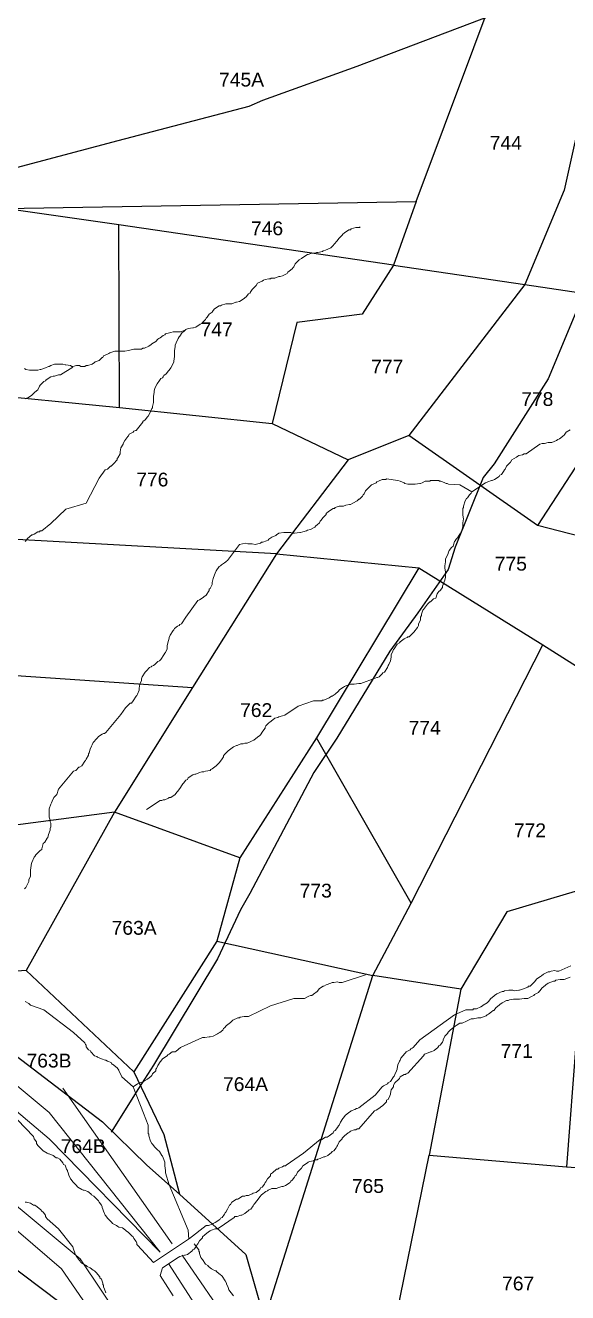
# Model space of a CAD drawing. Header units: inches. Extents: x -72 to 3350, y -615 to 1801.
# Drawn here: x 694.7 to 830.6, y -59.2 to 258.2 of the extents above; entities that cross this region are included whole.
import ezdxf
from ezdxf.enums import TextEntityAlignment as Align

# ---------------------------------------------------------------- set-up
doc = ezdxf.new("R2010")
doc.units = ezdxf.units.IN
doc.header["$LTSCALE"] = 15
doc.header["$MEASUREMENT"] = 0
for name, color, linetype in [('PLOT', 255, 'Continuous'), ('PLOT NO', 7, 'Continuous'), ('ROAD', 50, 'Continuous'), ('STREAM', 130, 'Continuous')]:
    doc.layers.add(name, color=color, linetype=linetype)
doc.styles.get("Standard").update_dxf_attribs({"font": 'arial.ttf'})

msp = doc.modelspace()

# ---------------------------------------------------------------- linework, layer by layer
at = {"layer": 'PLOT', "color": 0}
for points in [[(689.45, 212.37), (792.59, 214.1), (814.16, 271.73), (827.55, 270.76)], [(840.08, 263.46), (829.66, 216.95), (819.85, 193.3), (790.82, 155.51), (775.59, 149.38)], [(878.83, 242.66), (874.07, 229.63), (858.61, 187.54), (823, 132.96), (790.82, 155.51)], [(792.59, 214.1), (786.93, 198.17), (718.12, 208.25), (689.45, 212.37)], [(644.89, 169.85), (680.87, 166.19), (718.32, 162.53), (718.12, 208.25)], [(239.45, 202.3), (263.55, 203), (298.07, 204.28), (351.18, 205.9), (408.01, 201.51), (442.91, 195.49), (464.86, 187.02), (480.43, 178.11), (495.06, 168.88), (529.35, 138.11), (551.29, 120.4), (573.13, 102.47), (582.48, 94.31), (599.31, 77.62), (628.72, 52.09), (656.11, 28.3), (687.69, 3.67), (714, -16.39), (725.09, -27.23), (733.35, -34.54), (749.93, -49.64), (754.62, -65.87)], [(786.93, 198.17), (779.11, 185.86), (762.69, 183.79), (756.5, 158.48), (775.59, 149.38), (757.61, 125.84), (736.58, 92.38), (717.07, 61.16), (694.93, 21.5), (679.4, 20.44), (659.71, 30.81), (655.68, 32.84), (640.28, 53.16), (633.19, 62.84), (605.02, 82.41), (582.48, 94.31)], [(786.93, 198.17), (819.85, 193.3)], [(819.85, 193.3), (858.61, 187.54)], [(885.56, 183.32), (860.93, 123.23), (823, 132.96)], [(757.61, 125.84), (691.08, 129.56), (680.87, 166.19)], [(718.32, 162.53), (756.5, 158.48)], [(266.18, 155.52), (350.01, 159.72), (386.96, 161.47), (418.96, 159.59), (445.28, 151.37), (493.18, 114.62), (522.11, 88.37), (601.43, 21.26), (670.33, -36.8), (703.38, -61.6)], [(757.61, 125.84), (793.27, 122.37), (824.37, 103.06)], [(793.27, 122.37), (767.63, 79.77), (748.42, 49.72), (717.07, 61.16)], [(754.62, -65.87), (781.78, 20.3), (791.35, 38.34), (824.37, 103.06), (850.97, 86.25), (836.38, 42.48), (860.09, 38.28)], [(607.63, 101.15), (736.58, 92.38)], [(791.35, 38.34), (767.63, 79.77)], [(717.07, 61.16), (673.01, 55.42), (640.28, 53.16)], [(748.42, 49.72), (742.7, 28.86), (721.9, -3.83), (694.93, 21.5)], [(836.38, 42.48), (815.33, 36.22), (803.83, 16.84), (795.89, -24.77)], [(836.38, 42.48), (832.68, 4.08), (830.28, -27.68)], [(742.7, 28.86), (781.78, 20.3)], [(803.83, 16.84), (781.78, 20.3)], [(721.9, -3.83), (729.43, -19.57), (733.35, -34.54)], [(784.21, -82.11), (795.89, -24.77), (830.28, -27.68), (845.69, -28.71)]]:
    msp.add_lwpolyline(points, dxfattribs=at)
at = {"layer": 'ROAD'}
for points in [[(829.71, 269.26), (811.47, 260.7), (777.71, 247.96), (754.14, 239.45), (750.7, 237.92), (717.88, 229.28), (682.9, 220.04), (659.83, 214.11), (646.32, 209.76), (619.69, 207.98), (599.39, 208.15), (595.28, 208.15), (587.67, 212.25), (582.54, 212.91), (565.84, 215.98), (542.46, 217.15), (508.25, 218.69), (500.93, 213.71), (466.86, 213.29)], [(855.66, 256.01), (847.92, 232.49), (840.27, 207.73), (835.13, 192.33), (825.71, 169.7), (812.16, 148.42), (809.39, 144.97), (802.4, 127.55), (800.63, 121.92), (793.05, 111.13), (785.99, 101.47), (772.78, 79.68), (766.98, 71.11), (750.91, 40.81), (748.56, 36.7), (742.83, 24.4), (726.84, -2.19), (723.06, -8.07), (716.16, -18.99)]]:
    msp.add_lwpolyline(points, dxfattribs=at)
at = {"layer": 'STREAM', "color": 4, "lineweight": 0}
for points in [[(778.6, 207.8), (778.41, 207.61), (778.03, 207.61), (777.84, 207.61), (777.47, 207.61), (776.33, 207.23), (776.14, 207.04), (775.76, 207.04), (774.63, 206.29), (774.25, 205.91), (774.06, 205.72), (773.3, 204.96), (772.74, 204.21), (772.55, 204.02), (772.36, 203.64), (771.6, 202.88), (771.41, 202.69), (771.22, 202.51), (769.9, 201.94), (769.33, 201.75), (769.14, 201.56), (768.01, 201.37), (767.63, 201.37), (767.25, 201.18), (766.88, 201.18), (766.5, 201.18), (765.55, 200.8), (765.36, 200.8), (764.98, 200.61), (763.85, 199.86), (763.28, 199.48), (763.09, 199.29), (762.34, 198.53), (761.96, 197.78), (761.77, 197.59), (761.58, 197.21), (760.82, 196.64), (760.45, 196.45), (760.26, 196.08), (759.12, 195.51), (758.55, 195.32), (758.18, 195.32), (757.23, 194.94), (756.66, 194.94), (756.28, 194.94), (756.1, 194.75), (755.72, 194.75), (754.77, 194.56), (754.39, 194.37), (754.02, 194.18), (752.88, 193.62), (752.5, 193.05), (752.31, 192.86), (751.56, 192.1), (750.99, 191.35), (750.99, 191.16), (750.61, 190.97), (750.04, 190.21), (749.67, 190.02), (749.48, 189.84), (748.34, 189.08), (747.59, 188.89), (747.4, 188.89), (746.45, 188.51), (745.88, 188.51), (745.51, 188.51), (745.32, 188.51), (744.94, 188.51), (743.8, 188.13), (743.61, 187.94), (743.24, 187.94), (742.1, 187.19), (741.72, 186.81), (741.53, 186.43), (740.78, 185.86), (740.21, 185.11), (740.02, 184.92), (739.83, 184.54), (739.08, 183.78), (738.89, 183.59), (738.51, 183.41), (737.37, 182.65), (736.81, 182.46), (736.62, 182.46), (735.48, 182.27), (734.92, 182.08), (734.73, 181.89), (733.59, 181.51), (733.02, 181.51), (732.08, 181.51), (731.7, 181.51), (731.13, 181.33), (729.81, 180.95), (729.62, 180.76), (729.24, 180.57), (728.49, 180), (728.11, 179.81), (727.92, 179.62), (727.35, 179.06), (726.41, 178.49), (726.22, 178.3), (725.65, 177.92), (724.51, 177.35), (724.14, 177.35), (723.76, 177.17), (722.81, 177.17), (722.43, 177.17), (722.25, 177.17), (721.87, 177.17), (720.54, 176.79), (719.6, 176.6), (719.03, 176.6), (718.09, 176.6), (717.9, 176.6), (717.14, 176.6), (715.82, 176.22), (715.63, 176.03), (715.25, 175.84), (714.3, 175.46), (714.11, 175.08), (713.92, 175.08), (713.17, 174.33), (712.22, 173.95), (712.03, 173.76), (711.47, 173.38), (710.33, 173), (709.95, 173), (709.58, 172.82), (708.63, 172.82), (708.25, 173), (707.87, 173), (707.5, 173), (706.55, 172.82), (706.36, 172.82), (705.98, 173), (704.85, 173.19), (704.66, 173.19), (704.09, 173.38), (702.77, 173.38), (702.39, 173.38), (702.01, 173.38), (701.07, 173), (700.69, 172.82), (700.5, 172.82), (699.74, 172.44), (698.61, 172.06), (698.42, 172.06), (697.85, 171.87), (696.53, 171.87), (696.15, 171.87), (695.77, 171.87), (694.82, 172.06), (694.45, 172.25)], [(734.73, 181.89), (734.54, 181.7), (734.35, 181.51), (733.97, 181.33), (733.4, 180.38), (733.21, 180.19), (733.02, 179.81), (732.46, 178.68), (732.27, 178.11), (732.27, 177.73), (732.08, 176.79), (732.08, 175.84), (732.08, 175.65), (732.08, 175.27), (731.89, 174.14), (731.89, 173.95), (731.7, 173.57), (731.13, 172.44), (730.76, 171.87), (730.57, 171.68), (730, 170.92), (729.43, 170.55), (729.24, 170.17), (729.05, 169.98), (728.68, 169.79), (728.11, 169.03), (727.92, 168.66), (727.73, 168.47), (727.16, 167.33), (726.97, 166.58), (726.97, 166.39), (726.78, 165.25), (726.78, 164.49), (726.78, 164.12), (726.78, 163.74), (726.59, 162.79), (726.59, 162.41), (726.41, 162.23), (725.84, 160.9), (725.46, 160.33), (725.27, 160.15), (724.7, 159.39), (724.14, 159.01), (724.14, 158.82), (722.43, 156.74), (722.25, 156.74), (721.87, 156.55), (721.68, 156.36), (720.73, 155.8), (720.54, 155.42), (720.35, 155.23), (719.6, 154.28), (719.22, 153.53), (719.22, 153.34), (718.65, 152.39), (718.46, 151.45), (718.46, 151.26), (718.46, 150.88), (717.9, 149.93), (717.71, 149.74), (717.71, 149.37), (716.76, 148.42), (716.19, 147.85), (716, 147.85), (715.25, 147.1), (714.68, 146.91), (713.17, 144.83), (709.95, 138.59), (704.85, 137.07), (701.07, 133.48), (698.8, 131.59), (698.42, 131.59), (698.23, 131.4), (697.85, 131.4), (696.9, 130.83), (696.53, 130.64), (696.34, 130.64), (695.2, 129.7), (694.82, 129.13), (694.64, 128.94)], [(257.42, 172.82), (351.97, 177.17), (401.52, 174.14), (449.55, 162.79), (557.34, 77.13), (678.37, -25.75), (708.44, -50.71), (734.92, -90.23), (795.24, -206.91), (848.95, -311.11)], [(845.17, -313.19), (804.7, -234.33), (762.15, -151.13), (732.08, -94.39), (703.71, -53.17), (618.05, 20.39), (521.41, 101.33), (459.76, 150.12), (447.66, 159.58), (403.22, 169.98), (337.22, 172.82), (259.5, 169.03)], [(706.55, 172.63), (703.52, 170.74), (702.96, 170.74), (702.01, 170.36), (701.63, 170.36), (701.07, 170.17), (699.93, 169.41), (699.74, 169.22), (699.36, 169.03), (698.61, 168.28), (698.42, 168.09), (698.23, 167.9), (697.85, 166.95), (697.09, 166.39), (696.9, 166.2), (696.34, 165.63), (695.2, 164.87), (695.01, 164.87), (694.64, 164.68)], [(831.17, 156.93), (830.23, 156.36), (829.66, 155.61), (829.47, 155.42), (829.28, 155.23), (828.52, 154.66), (828.15, 154.47), (827.77, 154.28), (826.63, 153.72), (825.88, 153.72), (825.69, 153.72), (824.74, 153.53), (824.17, 153.53), (823.61, 153.34), (820.2, 150.88), (819.83, 150.88), (819.64, 150.88), (819.26, 150.69), (818.31, 150.5), (818.12, 150.31), (817.75, 150.12), (816.61, 149.37), (816.23, 148.8), (816.04, 148.61), (815.29, 147.85), (814.91, 147.1), (814.72, 146.91), (814.53, 146.53), (813.96, 145.77), (813.58, 145.58), (813.4, 145.21), (812.26, 144.45), (811.69, 144.26), (811.5, 144.26), (810.56, 143.88), (809.99, 143.69), (806.59, 141.42), (806.4, 141.05), (806.02, 140.67), (805.45, 139.91), (805.26, 139.72), (804.89, 139.15), (804.51, 137.83), (804.51, 137.45), (804.32, 137.26), (804.32, 136.13), (804.32, 135.75), (804.32, 135.56), (804.51, 134.62), (804.32, 133.67), (804.32, 133.29), (804.32, 132.72), (803.94, 131.4), (803.75, 131.02), (803.56, 130.83), (802.99, 129.89), (802.81, 129.7), (802.62, 129.51), (802.43, 129.13), (802.24, 128.94), (801.86, 127.81), (801.48, 127.43), (800.91, 126.67), (800.73, 126.29), (800.54, 125.73), (799.97, 124.59), (799.97, 124.21), (799.97, 123.84), (799.78, 122.89), (799.78, 122.51), (799.78, 122.32), (799.97, 121.38), (799.97, 120.24), (799.97, 120.05), (799.78, 119.3), (799.4, 118.16), (799.21, 117.79), (799.21, 117.41), (798.65, 116.65), (798.27, 116.46), (798.08, 116.08), (797.89, 115.89), (797.51, 114.76), (796.94, 114.57), (796.19, 113.81), (796, 113.81), (795.43, 113.25), (794.67, 112.3), (794.48, 111.92), (794.3, 111.73), (793.92, 110.79), (793.92, 110.41), (793.73, 110.03), (793.73, 109.28), (793.16, 108.33), (793.16, 107.95), (792.97, 107.38), (792.03, 106.25), (791.84, 106.06), (791.65, 105.87), (790.89, 105.11), (790.51, 105.11), (790.32, 104.93), (789.95, 104.74), (789.57, 104.55), (788.62, 103.79), (788.43, 103.6), (787.87, 103.22), (787.11, 102.09), (786.92, 101.9), (786.73, 101.52), (786.35, 100.58), (786.35, 100.39), (786.35, 100.01), (786.16, 99.06), (785.79, 98.12), (785.6, 97.93), (785.41, 97.36), (784.65, 96.23), (784.27, 96.04), (784.08, 95.85), (783.33, 95.09), (782.95, 94.9), (782.76, 94.9), (782.38, 94.71), (778.79, 93.39), (778.22, 93.39), (777.09, 93.2), (776.9, 93.2), (776.14, 93.2), (775.01, 92.82), (774.63, 92.63), (774.44, 92.44), (773.49, 91.88), (773.3, 91.69), (773.12, 91.5), (772.36, 90.74), (771.6, 90.18), (771.41, 90.18), (770.85, 89.8), (769.52, 89.23), (769.14, 89.23), (768.96, 89.04), (767.82, 89.04), (767.44, 89.04), (767.25, 89.04), (766.88, 89.04), (763.09, 87.72), (759.69, 85.45), (759.12, 85.26), (758.18, 85.07), (757.99, 84.88), (757.23, 84.69), (756.28, 83.93), (755.91, 83.75), (755.72, 83.56), (754.96, 82.8), (754.77, 82.42), (754.77, 82.23), (754.2, 81.48), (753.64, 80.53), (753.45, 80.34), (752.88, 79.96), (751.94, 79.21), (751.56, 79.02), (751.18, 78.83), (750.23, 78.45), (749.86, 78.45), (749.67, 78.45), (749.29, 78.26), (748.72, 78.26), (747.78, 77.88), (747.59, 77.88), (746.83, 77.51), (745.88, 76.75), (745.51, 76.56), (745.32, 76.37), (744.56, 75.61), (744.37, 75.24), (744.37, 75.05), (743.8, 74.29), (743.24, 73.53), (743.05, 73.34), (742.48, 72.78), (741.53, 72.02), (741.16, 71.83), (740.97, 71.64), (739.83, 71.45), (739.45, 71.26), (739.27, 71.26), (738.89, 71.26), (738.32, 71.08), (737.37, 70.7), (737.19, 70.7), (736.62, 70.51), (735.48, 69.75), (735.29, 69.37), (734.92, 69.18), (734.35, 68.43), (734.16, 68.24), (733.97, 68.05), (733.4, 67.1), (732.84, 66.35), (732.65, 66.16), (732.27, 65.59), (731.13, 64.83), (730.76, 64.83), (730.57, 64.65), (729.62, 64.27), (729.24, 64.27), (728.86, 64.08), (728.49, 64.08), (725.08, 61.81)], [(694.45, 41.95), (694.82, 42.33), (695.39, 43.47), (695.58, 43.84), (695.58, 44.22), (695.96, 45.17), (695.96, 45.55), (695.96, 45.73), (695.96, 46.68), (696.15, 47.82), (696.15, 48), (696.34, 48.57), (696.9, 49.9), (697.09, 50.08), (697.28, 50.46), (698.04, 51.22), (698.23, 51.41), (698.42, 51.6), (698.8, 51.79), (698.8, 51.98), (699.17, 53.3), (699.55, 53.68), (700.12, 54.62), (700.31, 54.81), (700.5, 55.57), (700.88, 56.7), (700.88, 57.08), (701.07, 57.46), (701.07, 58.41), (700.88, 58.78), (700.88, 59.16), (700.69, 59.92), (700.69, 61.05), (700.69, 61.24), (700.69, 62), (701.07, 63.13), (701.25, 63.51), (701.44, 63.89), (701.82, 64.83), (702.01, 65.02), (702.2, 65.21), (702.58, 65.59), (702.96, 66.91), (706.74, 71.45), (707.31, 71.64), (708.06, 72.4), (708.25, 72.4), (708.82, 72.78), (709.58, 73.91), (709.76, 74.1), (709.95, 74.48), (710.52, 75.42), (710.52, 75.8), (710.71, 75.99), (710.9, 76.94), (711.28, 77.69), (711.47, 78.07), (711.66, 78.64), (712.6, 79.59), (712.79, 79.77), (712.98, 80.15), (713.92, 80.72), (714.3, 80.91), (714.49, 80.91), (714.87, 81.1), (718.65, 85.64), (719.79, 87.34), (720.17, 87.72), (720.92, 88.47), (721.3, 88.47), (721.68, 89.04), (722.43, 90.18), (722.62, 90.36), (722.81, 90.74), (723.19, 91.69), (723.19, 92.07), (723.19, 92.26), (723.38, 93.2), (723.76, 94.15), (723.76, 94.52), (723.95, 95.09), (724.7, 96.23), (724.89, 96.42), (725.08, 96.6), (725.84, 97.36), (726.22, 97.55), (726.41, 97.74), (726.78, 97.93), (727.16, 98.12), (727.92, 98.87), (728.3, 99.06), (728.68, 99.44), (729.43, 100.58), (729.62, 100.95), (729.81, 101.14), (730.19, 102.09), (730.19, 102.47), (730.19, 102.85), (730.38, 103.6), (730.76, 104.74), (730.76, 104.93), (730.94, 105.49), (731.7, 106.63), (731.89, 106.82), (732.08, 107.2), (732.84, 107.76), (733.21, 107.95), (733.4, 108.14), (733.78, 108.33), (734.92, 110.03), (737.94, 114.19), (738.32, 114.38), (739.27, 114.95), (739.45, 115.14), (740.02, 115.52), (740.78, 116.65), (740.78, 117.03), (740.97, 117.22), (741.53, 118.16), (741.53, 118.54), (741.53, 118.73), (741.72, 119.68), (742.1, 120.62), (742.29, 121), (742.48, 121.57), (743.24, 122.7), (743.61, 122.89), (743.8, 123.08), (744.56, 123.65), (744.94, 123.84), (745.13, 124.03), (745.32, 124.21), (748.34, 128.19), (749.86, 128.56), (750.42, 128.38), (751.37, 128.38), (751.56, 128.38), (752.31, 128.19), (753.64, 128.56), (753.83, 128.75), (754.2, 128.75), (755.15, 129.13), (755.53, 129.32), (755.72, 129.51), (756.47, 130.08), (757.42, 130.46), (757.61, 130.64), (758.18, 131.02), (759.5, 131.21), (759.88, 131.21), (760.07, 131.21), (761.2, 131.21), (761.58, 131.02), (761.77, 131.02), (762.15, 131.02), (763.47, 131.21), (763.66, 131.21), (764.23, 131.4), (765.17, 131.59), (765.36, 131.78), (766.12, 131.97), (767.25, 132.54), (767.44, 132.91), (767.82, 133.1), (768.39, 133.67), (768.58, 134.05), (768.77, 134.24), (769.33, 134.99), (770.09, 135.75), (770.09, 135.94), (770.66, 136.51), (771.79, 137.26), (772.17, 137.26), (772.36, 137.45), (773.3, 137.83), (773.68, 137.83), (774.06, 137.83), (774.44, 137.83), (775.01, 138.02), (775.95, 138.21), (776.14, 138.21), (776.71, 138.59), (777.84, 139.15), (778.22, 139.53), (778.41, 139.53), (779.17, 140.29), (779.36, 140.67), (779.55, 140.86), (779.92, 141.61), (780.68, 142.37), (780.87, 142.56), (781.44, 143.13), (782.57, 143.69), (782.76, 143.88), (783.14, 144.07), (784.08, 144.45), (784.46, 144.45), (784.65, 144.45), (785.03, 144.45), (785.22, 144.64), (788.06, 144.26), (788.62, 144.07), (789.57, 143.69), (789.76, 143.5), (790.51, 143.31), (791.84, 143.31), (792.22, 143.31), (792.4, 143.31), (793.54, 143.5), (793.73, 143.5), (794.11, 143.69), (794.86, 144.07), (796, 144.07), (796.19, 144.26), (796.94, 144.26), (798.27, 144.26), (798.46, 144.07), (798.83, 144.07), (799.78, 143.69), (800.16, 143.5), (800.35, 143.5), (800.73, 143.31), (803.56, 143.13), (806.59, 141.42)], [(636.01, 39.68), (700.69, -14.02), (728.49, -49.01), (700.69, -20.64), (688.02, -10.05), (633.36, 36.09)], [(692.74, -15.91), (696.72, -20.07), (696.9, -20.64), (697.47, -21.4), (697.47, -21.78), (697.85, -22.34), (698.8, -23.29), (698.99, -23.48), (699.17, -23.67), (700.12, -24.24), (700.5, -24.42), (700.69, -24.42), (701.63, -24.8), (702.39, -25.37), (702.77, -25.37), (703.33, -25.75), (704.09, -26.69), (704.28, -27.07), (704.66, -27.26), (705.04, -28.21), (705.23, -28.58), (705.23, -28.77), (705.41, -29.15), (705.6, -29.72), (705.98, -30.66), (706.17, -30.85), (706.55, -31.42), (707.5, -32.37), (707.68, -32.56), (707.87, -32.75), (708.82, -33.31), (709.2, -33.5), (709.39, -33.5), (710.33, -33.88), (711.09, -34.45), (711.28, -34.64), (711.84, -35.01), (712.79, -35.96), (712.98, -36.15), (713.17, -36.53), (713.74, -37.28), (713.92, -37.66), (713.92, -37.85), (714.11, -38.23), (714.3, -38.8), (714.68, -39.74), (714.87, -39.93), (715.25, -40.5), (716.19, -41.44), (716.38, -41.63), (716.57, -41.82), (717.52, -42.39), (717.9, -42.58), (718.09, -42.77), (719.03, -42.96), (719.79, -43.52), (719.98, -43.71), (720.54, -44.09), (721.49, -45.04), (721.68, -45.23), (721.87, -45.6), (722.43, -46.36), (722.62, -46.74), (722.62, -47.12), (722.81, -47.31), (726.78, -51.66), (735.86, -45.6), (740.02, -42.39), (740.59, -42.39), (741.53, -42.01), (741.72, -41.82), (742.29, -41.63), (743.43, -40.88), (743.61, -40.5), (743.99, -40.31), (744.56, -39.55), (744.75, -39.17), (744.94, -38.99), (745.32, -38.23), (745.88, -37.28), (746.07, -37.09), (746.45, -36.53), (747.59, -35.77), (747.96, -35.77), (748.15, -35.58), (749.1, -35.01), (749.48, -35.01), (749.67, -35.01), (750.04, -34.83), (750.61, -34.83), (751.56, -34.45), (751.75, -34.26), (752.5, -34.07), (753.45, -33.31), (753.64, -32.93), (754.02, -32.75), (754.58, -31.99), (754.77, -31.61), (754.96, -31.42), (755.34, -30.66), (756.1, -29.91), (756.1, -29.53), (756.66, -29.15), (757.61, -28.21), (757.99, -28.21), (758.18, -28.02), (759.12, -27.64), (759.5, -27.45), (759.88, -27.45), (760.07, -27.26), (764.42, -24.24), (768.58, -20.83), (768.96, -20.83), (769.9, -20.26), (770.28, -20.26), (770.85, -19.89), (771.79, -19.13), (771.98, -18.75), (772.36, -18.56), (772.93, -17.81), (773.12, -17.43), (773.3, -17.24), (773.68, -16.48), (774.25, -15.54), (774.44, -15.35), (774.82, -14.78), (775.76, -14.02), (776.14, -13.83), (776.33, -13.65), (777.28, -13.27), (777.65, -13.08), (777.84, -13.08), (778.22, -12.89), (782.38, -9.67), (784.08, -7.59), (784.46, -7.4), (785.41, -6.84), (785.6, -6.65), (786.16, -6.27), (786.92, -5.14), (787.11, -4.95), (787.3, -4.57), (787.68, -3.62), (787.87, -3.24), (787.87, -3.06), (788.06, -2.11), (788.43, -1.16), (788.62, -0.97), (788.81, -0.41), (789.76, 0.73), (789.95, 0.92), (790.14, 1.11), (791.08, 1.67), (791.27, 1.86), (791.65, 2.05), (791.84, 2.24), (793.54, 4.13), (802.24, 10.37), (805.07, 11.7), (805.64, 11.7), (806.78, 11.7), (806.97, 11.88), (807.72, 11.88), (808.86, 12.45), (809.24, 12.64), (809.42, 12.83), (810.37, 13.4), (810.56, 13.59), (810.75, 13.78), (811.32, 14.53), (812.07, 15.1), (812.26, 15.29), (812.83, 15.67), (814.15, 16.23), (814.53, 16.23), (814.72, 16.42), (815.85, 16.61), (816.04, 16.61), (816.42, 16.61), (816.8, 16.61), (817.37, 16.42), (818.31, 16.61), (818.5, 16.61), (819.26, 16.8), (820.58, 17.37), (820.77, 17.56), (821.15, 17.56), (821.91, 18.31), (822.09, 18.5), (822.28, 18.69), (822.85, 19.45), (823.8, 20.02), (823.99, 20.21), (824.55, 20.58), (825.69, 21.15), (826.07, 21.15), (826.44, 21.34), (827.39, 21.53), (827.77, 21.34), (827.96, 21.34), (828.34, 21.34), (831.36, 22.66)], [(694.64, 13.78), (695.58, 13.21), (695.96, 12.83), (699.36, 11.7), (706.74, 6.02), (709.58, 3.37), (709.76, 3), (709.95, 2.81), (709.95, 2.43), (710.52, 1.67), (710.9, 1.48), (711.09, 1.11), (712.03, 0.16), (712.6, -0.03), (712.79, -0.22), (713.74, -0.6), (714.68, -0.97), (714.87, -0.97), (715.25, -1.16), (716.19, -1.54), (716.38, -1.92), (716.57, -1.92), (717.71, -2.87), (718.09, -3.43), (718.09, -3.62), (718.65, -4.57), (718.84, -5.14), (721.68, -7.59), (722.81, -6.84), (723.38, -6.65), (724.33, -6.27), (724.51, -6.08), (725.27, -5.7), (726.22, -4.95), (726.41, -4.76), (726.59, -4.38), (727.35, -3.62), (727.35, -3.24), (727.54, -3.06), (727.92, -2.3), (728.49, -1.35), (728.68, -1.16), (729.05, -0.6), (730.19, 0.16), (730.38, 0.35), (730.76, 0.54), (731.51, 1.11), (731.89, 1.11), (732.27, 1.11), (732.46, 1.29), (733.59, 2.24), (739.08, 4.7), (739.64, 4.7), (740.78, 4.89), (740.97, 4.89), (741.72, 5.08), (742.86, 5.64), (743.05, 5.83), (743.43, 6.02), (744.18, 6.59), (744.37, 6.97), (744.56, 7.16), (745.13, 7.72), (746.07, 8.48), (746.26, 8.67), (746.64, 9.05), (747.96, 9.62), (748.34, 9.62), (748.53, 9.8), (749.48, 9.99), (749.86, 9.99), (750.23, 9.99), (750.61, 9.99), (756.1, 12.64), (761.96, 14.53), (762.53, 14.53), (763.66, 14.53), (763.85, 14.53), (764.61, 14.53), (765.74, 15.1), (766.12, 15.29), (766.5, 15.29), (767.25, 15.86), (767.44, 16.04), (767.82, 16.23), (768.39, 16.99), (769.33, 17.56), (769.52, 17.56), (770.09, 17.94), (771.22, 18.31), (771.6, 18.5), (771.98, 18.5), (772.93, 18.69), (773.3, 18.5), (773.68, 18.5), (774.06, 18.5), (779.92, 20.39)], [(731.7, -59.98), (730.38, -57.9), (728.49, -54.87), (729.05, -52.98), (733.02, -50.33), (733.4, -50.14), (734.54, -49.76), (734.73, -49.76), (735.29, -49.58), (736.43, -48.82), (736.62, -48.44), (737, -48.25), (737.56, -47.5), (737.75, -47.12), (737.94, -46.93), (738.32, -46.17), (739.08, -45.42), (739.08, -45.23), (739.64, -44.66), (740.59, -43.9), (740.97, -43.71), (741.35, -43.52), (742.29, -43.15), (742.67, -43.15), (742.86, -43.15), (743.24, -42.96), (747.02, -40.31), (747.21, -40.12), (747.78, -40.12), (748.72, -39.74), (748.91, -39.74), (749.67, -39.36), (750.61, -38.61), (750.8, -38.42), (751.18, -38.23), (751.75, -37.47), (751.94, -37.09), (752.12, -36.91), (752.69, -36.15), (753.26, -35.39), (753.45, -35.2), (753.83, -34.64), (754.96, -33.88), (755.34, -33.69), (755.53, -33.5), (756.47, -33.12), (756.85, -33.12), (757.23, -33.12), (757.61, -33.12), (757.99, -32.93), (758.93, -32.56), (759.31, -32.56), (759.88, -32.37), (761.01, -31.61), (761.2, -31.23), (761.58, -31.04), (762.15, -30.29), (762.34, -29.91), (762.53, -29.72), (762.9, -28.96), (763.66, -28.21), (763.85, -28.02), (764.23, -27.45), (765.36, -26.69), (765.55, -26.5), (765.93, -26.32), (766.88, -26.13), (767.25, -25.94), (767.44, -25.94), (767.82, -25.94), (768.01, -25.75), (768.58, -25.56), (769.52, -25.18), (769.71, -25.18), (770.47, -24.8), (771.41, -24.05), (771.6, -23.86), (771.98, -23.67), (772.55, -22.91), (772.74, -22.53), (772.93, -22.34), (773.3, -21.4), (774.06, -20.64), (774.06, -20.45), (774.63, -19.89), (775.57, -19.13), (775.95, -18.94), (776.14, -18.75), (777.09, -18.37), (777.47, -18.37), (777.84, -18.18), (778.03, -18.18), (778.22, -18.18), (782.19, -13.65), (782.57, -13.46), (783.52, -12.89), (783.71, -12.7), (784.27, -12.32), (785.22, -11.38), (785.22, -11), (785.6, -10.81), (785.98, -9.86), (786.16, -9.48), (786.16, -9.3), (786.35, -8.35), (786.92, -7.59), (786.92, -7.22), (787.3, -6.65), (788.24, -5.7), (788.43, -5.51), (788.62, -5.14), (789.57, -4.57), (789.95, -4.57), (790.14, -4.38), (790.51, -4.19), (794.48, 0.16), (794.67, 0.54), (795.24, 0.73), (796.19, 1.11), (796.38, 1.11), (797.13, 1.48), (798.08, 2.24), (798.27, 2.62), (798.65, 2.81), (799.21, 3.56), (799.4, 3.94), (799.4, 4.13), (799.78, 5.08), (800.54, 5.83), (800.54, 6.02), (801.1, 6.59), (802.05, 7.35), (802.43, 7.53), (802.62, 7.72), (803.56, 8.29), (803.94, 8.29), (804.13, 8.29), (804.51, 8.48), (804.89, 8.67), (806.4, 9.43), (806.97, 9.43), (808.1, 9.62), (808.29, 9.62), (808.86, 9.62), (810.18, 10.18), (810.37, 10.37), (810.75, 10.56), (811.5, 11.13), (811.88, 11.51), (812.07, 11.51), (812.64, 12.26), (813.4, 12.83), (813.58, 13.02), (814.15, 13.4), (815.29, 13.96), (815.67, 13.96), (816.04, 14.15), (816.99, 14.34), (817.37, 14.34), (817.75, 14.34), (818.12, 14.34), (818.5, 14.34), (819.64, 14.53), (819.83, 14.53), (820.58, 14.53), (821.72, 15.1), (822.09, 15.29), (822.28, 15.48), (823.23, 16.04), (823.42, 16.23), (823.61, 16.42), (824.17, 17.18), (824.93, 17.75), (825.12, 17.94), (825.69, 18.31), (827.01, 18.88), (827.39, 18.88), (827.58, 19.07), (828.71, 19.26), (828.9, 19.26), (829.28, 19.26), (829.66, 19.26), (831.17, 19.83)], [(731.51, -46.93), (704.09, -7.97)], [(735.67, -45.79), (735.48, -43.52), (730.76, -32.18), (729.81, -29.15), (729.81, -28.58), (729.62, -27.45), (729.62, -27.26), (729.62, -26.5), (729.24, -25.37), (729.05, -24.99), (728.86, -24.8), (728.3, -23.86), (728.11, -23.67), (727.92, -23.48), (727.16, -22.72), (726.59, -21.97), (726.41, -21.78), (726.03, -21.21), (725.65, -19.89), (725.65, -19.51), (725.46, -19.32), (725.46, -18.18), (725.46, -17.81), (725.46, -17.62), (725.46, -17.24), (724.33, -14.21), (721.68, -7.59)], [(694.64, -36.53), (695.01, -36.53), (695.96, -36.72), (696.72, -37.28), (697.09, -37.28), (697.66, -37.66), (698.61, -38.42), (698.8, -38.8), (699.17, -38.99), (699.74, -39.74), (699.74, -40.12), (699.93, -40.31), (700.12, -40.69), (702.96, -43.15), (706.55, -47.68), (706.74, -48.25), (707.12, -49.2), (707.12, -49.39), (707.5, -50.14), (708.25, -51.09), (708.44, -51.28), (708.63, -51.66), (709.58, -52.22), (709.95, -52.41), (710.14, -52.6), (710.9, -52.98), (711.66, -53.55), (712.03, -53.74), (712.41, -54.11), (713.36, -55.25), (713.36, -55.44), (713.74, -55.82), (714.11, -56.76), (714.11, -57.14), (714.3, -57.33), (714.3, -57.71), (714.49, -58.27), (714.87, -59.22)], [(746.83, -59.98), (745.69, -58.46), (745.51, -57.9), (745.13, -56.95), (745.13, -56.76), (744.75, -56.19), (743.99, -55.06), (743.8, -54.87), (743.61, -54.68), (742.67, -53.93), (742.48, -53.74), (742.29, -53.74), (741.35, -53.17), (740.59, -52.6), (740.4, -52.41), (739.83, -52.03), (739.08, -50.9), (738.89, -50.71), (738.7, -50.33), (738.32, -49.39), (738.32, -49.01), (738.13, -48.82), (738.13, -48.44), (737, -46.93)], [(733.97, -49.76), (758.55, -85.51), (799.02, -163.8), (834.01, -233.58), (869.56, -301.09)], [(866.54, -302.22), (819.64, -215.61), (781.25, -139.78), (754.2, -88.53), (730.57, -51.85)]]:
    msp.add_lwpolyline(points, dxfattribs=at)

# ---------------------------------------------------------------- texts
at = {"layer": 'PLOT NO'}
for s, p in [('745A', (748.87, 244.64)), ('744', (815.08, 228.8)), ('746', (755.26, 207.39)), ('747', (742.62, 182.08)), ('777', (785.37, 172.77)), ('778', (822.96, 164.63)), ('776', (726.5, 144.47)), ('775', (816.34, 123.4)), ('762', (752.53, 86.73)), ('774', (794.76, 82.31)), ('772', (821.13, 56.63)), ('773', (767.46, 41.52)), ('763A', (721.95, 32.2)), ('763B', (700.62, -1.05)), ('771', (817.81, 1.35)), ('764A', (749.86, -6.95)), ('764B', (709.2, -22.48)), ('765', (780.53, -32.47)), ('767', (818.17, -56.87))]:
    msp.add_text(s, height=3.456, dxfattribs=at).set_placement(p, align=Align.MIDDLE_CENTER)

doc.saveas('drawing.dxf')
